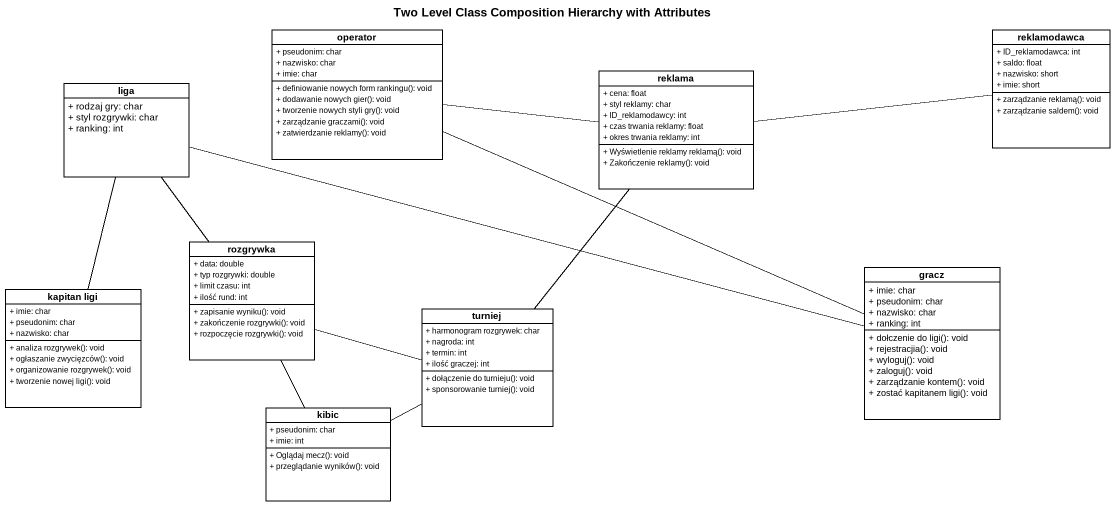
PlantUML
@startuml
title Two Level Class Composition Hierarchy with Attributes
hide circle
hide empty members
skinparam classAttributeIconSize 0
class operator {
  + pseudonim: char
  + nazwisko: char
  + imie: char
  + definiowanie nowych form rankingu(): void
  + dodawanie nowych gier(): void
  + tworzenie nowych styli gry(): void
  + zarządzanie graczami(): void
  + zatwierdzanie reklamy(): void
}
class reklamodawca {
  + ID_reklamodawca: int
  + saldo: float
  + nazwisko: short
  + imie: short
  + zarządzanie reklamą(): void
  + zarządzanie saldem(): void
}
class liga {
  + rodzaj gry: char
  + styl rozgrywki: char
  + ranking: int
}
class reklama {
  + cena: float
  + styl reklamy: char
  + ID_reklamodawcy: int
  + czas trwania reklamy: float
  + okres trwania reklamy: int
  + Wyświetlenie reklamy reklamą(): void
  + Zakończenie reklamy(): void
}
class rozgrywka {
  + data: double
  + typ rozgrywki: double
  + limit czasu: int
  + ilość rund: int
  + zapisanie wyniku(): void
  + zakończenie rozgrywki(): void
  + rozpoczęcie rozgrywki(): void
}
class gracz {
  + imie: char
  + pseudonim: char
  + nazwisko: char
  + ranking: int
  + dołczenie do ligi(): void
  + rejestracjia(): void
  + wyloguj(): void
  + zaloguj(): void
  + zarządzanie kontem(): void
  + zostać kapitanem ligi(): void
}
class "kapitan ligi" as kapitan_ligi {
  + imie: char
  + pseudonim: char
  + nazwisko: char
  + analiza rozgrywek(): void
  + ogłaszanie zwycięzców(): void
  + organizowanie rozgrywek(): void
  + tworzenie nowej ligi(): void
}
class turniej {
  + harmonogram rozgrywek: char
  + nagroda: int
  + termin: int
  + ilość graczej: int
  + dołączenie do turnieju(): void
  + sponsorowanie turniej(): void
}
class kibic {
  + pseudonim: char
  + imie: int
  + Oglądaj mecz(): void
  + przeglądanie wyników(): void
}
operator -right- reklama
reklamodawca -left- reklama
liga -- rozgrywka
liga -right- gracz
liga -- kapitan_ligi
reklama -- turniej
gracz -left- operator
turniej -left- rozgrywka
kibic -up- rozgrywka
kibic -right- turniej
@enduml
